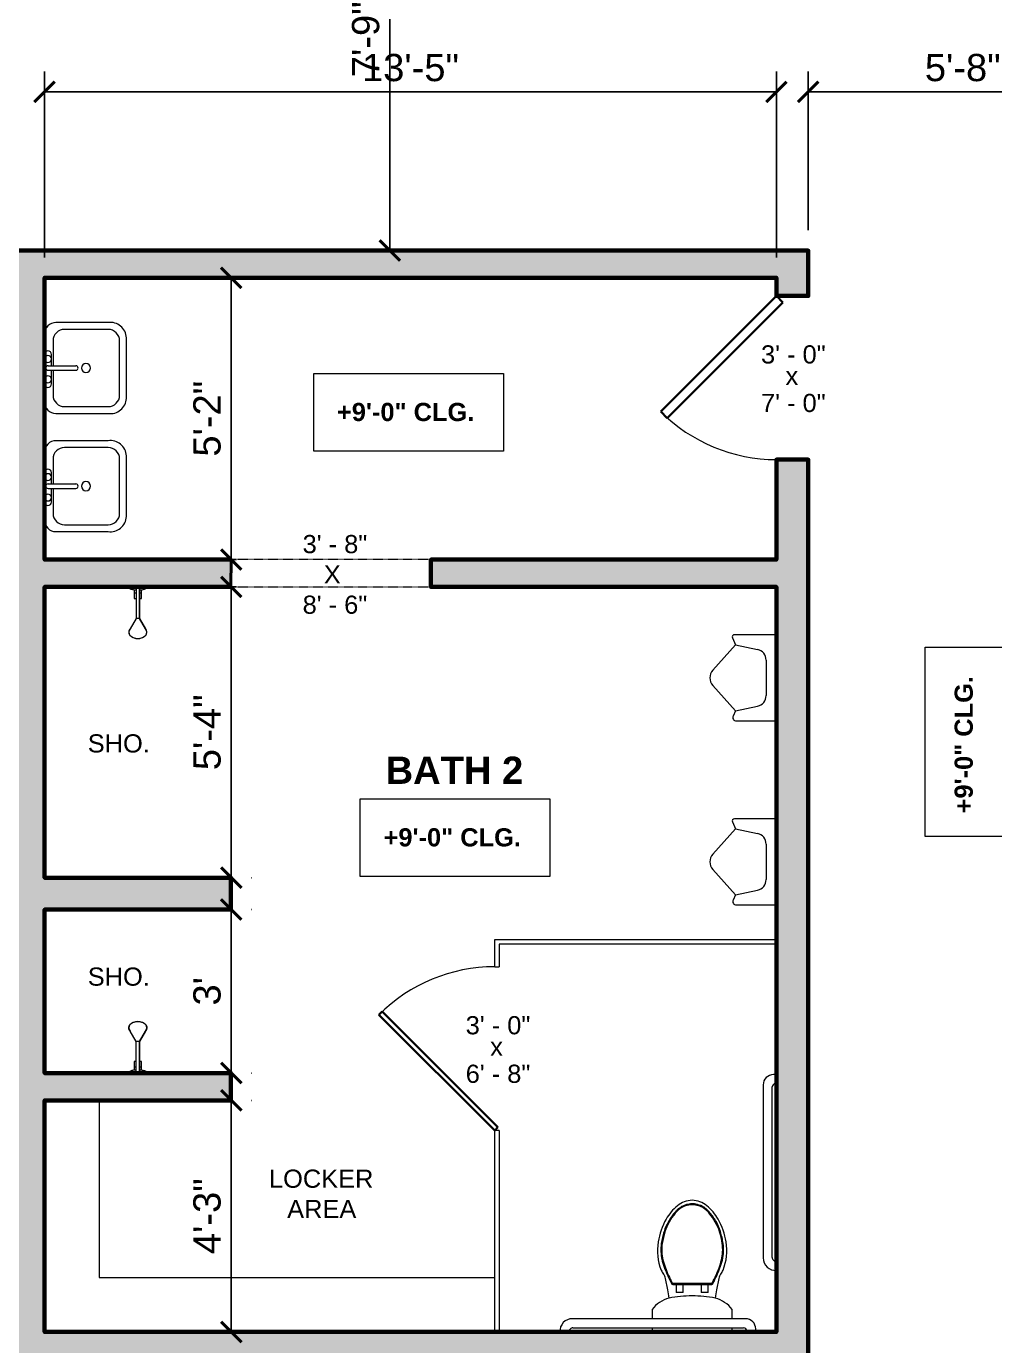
# Model space of a CAD drawing. Header units: inches. Extents: x -2078 to 106214, y -964 to 6385.
# Drawn here: x 44866.4 to 45079.4, y 4031.5 to 4321.9 of the extents above; entities that cross this region are included whole.
import ezdxf

# ---------------------------------------------------------------- set-up
doc = ezdxf.new("R2010")
doc.units = ezdxf.units.IN
doc.header["$MEASUREMENT"] = 0
doc.linetypes.add('HIDDEN2', pattern=[0.1875, 0.125, -0.0625])
for name, color, linetype, lineweight in [('A-ANNO', 2, 'Continuous', 5), ('A-ANNO-DIMS', 1, 'Continuous', 9), ('A-DETAIL-3', 40, 'Continuous', 15), ('A-DETL-THIN', 151, 'Continuous', 9), ('A-DOOR', 1, 'Continuous', 18), ('A-FIXT', 150, 'Continuous', 9), ('A-WALL', 3, 'Continuous', 40)]:
    doc.layers.add(name, color=color, linetype=linetype, lineweight=lineweight)
doc.layers.add('A-HATCH', color=9, linetype='Continuous')
doc.styles.add('Arial_1', font='arial.ttf', dxfattribs={"height": 0.0625})
doc.styles.add('Arial_3', font='arial.ttf', dxfattribs={"height": 0.125})
doc.styles.add('Arial_B', font='arialbd.ttf', dxfattribs={"height": 4.5})
doc.styles.add('Arial_B_1', font='arialbd.ttf', dxfattribs={"height": 3})
doc.styles.add('JC', font='arial.ttf', dxfattribs={"height": 0.125})
doc.dimstyles.new('JC-DIMS', dxfattribs={"dimtxt": 0.125, "dimasz": 0.09375, "dimexe": 0.09375, "dimexo": 0.09375, "dimgap": 0.046875, "dimtad": 1, "dimdec": 1, "dimzin": 0, "dimdsep": 46, "dimlunit": 4, "dimtxsty": 'JC', "dimblk": 'ARCHTICK', "dimcen": 0.09, "dimclrd": 1, "dimclre": 1, "dimclrt": 256, "dimadec": 0, "dimazin": 0, "dimtfac": 1, "dimtdec": 1, "dimtofl": 0, "dimtmove": 1, "dimatfit": 3, "dimfxl": 1, "dimtolj": 1, "dimtzin": 0, "dimarcsym": 0})

# ---------------------------------------------------------------- blocks, each defined once
blk = doc.blocks.new('JC_OPENING DOOR - OPENING DOOR-1480171-1-1st Floor - Athletic Pavilion')
at = {"linetype": 'HIDDEN2'}
for p, q in [((21.68, 3), (-22.32, 3)), ((-22.32, -3), (21.68, -3))]:
    blk.add_line(p, q, dxfattribs=at)
for p, q in [((-22.32, 3), (-22.32, -3)), ((21.68, -3), (21.68, 3))]:
    blk.add_line(p, q)
blk = doc.blocks.new('JC_DOOR_SINGLE PANEL - SINGLE DOOR-1479792-1-1st Floor - Athletic Pavilion')
at = {"layer": 'A-DOOR', "lineweight": 30}
for p, q in [((-7.46, 28.96), (-8.87, 27.54)), ((-8.87, 27.54), (16.59, 2.09)), ((18, 3.5), (-7.46, 28.96)), ((16.59, 2.09), (18, 3.5))]:
    blk.add_line(p, q, dxfattribs=at)
at = {"layer": 'A-DOOR', "lineweight": 9}
blk.add_arc((18, 3.5), 36, 135, 180, dxfattribs=at)
blk = doc.blocks.new('JC_SINGLE DOOR-NO TRIM - SINGLE DOOR 2-1486694-1-1st Floor - Athletic Pavilion')
at = {"layer": 'A-DOOR', "lineweight": 30}
for p, q in [((-8.16, -25.25), (17.29, 0.21)), ((17.29, 0.21), (18, -0.5)), ((18, -0.5), (-7.46, -25.96)), ((-7.46, -25.96), (-8.16, -25.25))]:
    blk.add_line(p, q, dxfattribs=at)
at = {"layer": 'A-DOOR', "lineweight": 9}
blk.add_arc((18, -0.5), 36, 180, 225, dxfattribs=at)
blk = doc.blocks.new('Shower Head - Shower Head-911223-1-1st Floor - Athletic Pavilion')
at = {"layer": 'A-FIXT'}
for p, q in [((-1.71, 9.23), (-0.39, 6.95)), ((-0.39, 6.95), (-1.71, 9.23)), ((0.39, 6.95), (1.71, 9.23)), ((0.39, 6.95), (1.71, 9.23)), ((-0.39, 6.95), (-0.39, 0.26)), ((-0.39, 6.95), (0.39, 6.95)), ((-0.39, 0.26), (-0.39, 6.95)), ((0.39, 0.26), (0.39, 6.95)), ((0.39, 0.26), (0.39, 6.95)), ((-2.17, 0.2), (-2.17, 0)), ((-2.17, 0.2), (-1.01, 0.2)), ((-0.39, 0.26), (-0.98, 0.26)), ((-0.98, 0.26), (-0.98, 0)), ((-0.98, 0.26), (-0.98, 0)), ((0.98, 0.26), (-0.98, 0.26)), ((-0.98, 0), (0.98, 0)), ((-0.98, 0), (0.98, 0)), ((-0.79, 2.57), (-0.79, 1.38)), ((-0.39, 2.57), (-0.79, 2.57)), ((-0.79, 1.38), (-0.39, 1.38)), ((-0.79, 1.31), (-0.79, 0.72)), ((-0.39, 1.31), (-0.79, 1.31)), ((-0.79, 0.72), (-0.56, 0.72)), ((-0.67, 1.38), (-0.67, 1.31)), ((-0.55, 0.72), (-0.39, 0.72)), ((0.79, 2.57), (0.39, 2.57)), ((0.39, 1.38), (0.79, 1.38)), ((0.79, 1.31), (0.39, 1.31)), ((0.39, 0.72), (0.55, 0.72)), ((0.98, 0.26), (0.39, 0.26)), ((0.56, 0.72), (0.79, 0.72)), ((0.67, 1.31), (0.67, 1.38)), ((0.79, 1.38), (0.79, 2.57)), ((0.79, 0.72), (0.79, 1.31)), ((0.98, 0), (0.98, 0.26)), ((0.98, 0), (0.98, 0.26)), ((1.01, 0.2), (2.17, 0.2)), ((2.17, 0), (2.17, 0.2))]:
    blk.add_line(p, q, dxfattribs=at)
at = {"layer": 'A-FIXT', "flags": 128}
for points in [[(-2.17, 0.2), (-2.02, 0.28), (-1.86, 0.36), (-1.71, 0.43), (-1.55, 0.49), (-1.39, 0.55), (-1.23, 0.61), (-1.07, 0.65), (-0.9, 0.69), (-0.78, 0.72)], [(0.78, 0.72), (0.95, 0.68), (1.11, 0.64), (1.28, 0.59), (1.44, 0.54), (1.6, 0.48), (1.75, 0.41), (1.91, 0.34), (2.06, 0.26), (2.17, 0.2)]]:
    blk.add_lwpolyline(points, dxfattribs=at)
at = {"layer": 'A-FIXT'}
for start_param, end_param in [(1.570796, 3.678358), (5.74642, 7.853982)]:
    blk.add_ellipse((0, 9.95), major_axis=(1.99, 0), ratio=0.707107, start_param=start_param, end_param=end_param, dxfattribs=at)
for points in [[(0, 11.36), (-0.14, 11.36), (-0.42, 11.34), (-0.82, 11.25), (-1.19, 11.1), (-1.6, 10.83), (-1.96, 10.39), (-2.03, 9.89), (-1.9, 9.5), (-1.79, 9.32), (-1.71, 9.23)], [(1.71, 9.23), (1.79, 9.32), (1.9, 9.5), (1.99, 9.79), (2, 10.09), (1.89, 10.48), (1.53, 10.92), (0.96, 11.22), (0.42, 11.34), (0.14, 11.36), (0, 11.36)]]:
    blk.add_open_spline(points, degree=3, knots=[0, 0, 0, 0, 0.1, 0.2, 0.3, 0.4, 0.6, 0.8, 0.9, 1, 1, 1, 1], dxfattribs=at)
blk = doc.blocks.new('Shower Head - Shower Head-1552869-1-1st Floor - Athletic Pavilion')
at = {"layer": 'A-FIXT'}
for p, q in [((-2.17, 0), (-2.17, -0.2)), ((-0.98, 0), (0.98, 0)), ((-0.98, -0.26), (-0.98, 0)), ((-0.98, 0), (0.98, 0)), ((-0.98, -0.26), (-0.98, 0)), ((0.98, 0), (0.98, -0.26)), ((0.98, 0), (0.98, -0.26)), ((2.17, -0.2), (2.17, 0)), ((-1.01, -0.2), (-2.17, -0.2)), ((-0.39, -0.26), (-0.98, -0.26)), ((0.98, -0.26), (-0.98, -0.26)), ((-0.79, -0.72), (-0.79, -1.31)), ((-0.56, -0.72), (-0.79, -0.72)), ((-0.79, -1.31), (-0.39, -1.31)), ((-0.79, -1.38), (-0.79, -2.57)), ((-0.39, -1.38), (-0.79, -1.38)), ((-0.79, -2.57), (-0.39, -2.57)), ((-0.67, -1.31), (-0.67, -1.38)), ((-0.39, -0.72), (-0.55, -0.72)), ((-0.39, -6.95), (-0.39, -0.26)), ((-0.39, -0.26), (-0.39, -6.95)), ((0.39, -0.26), (0.39, -6.95)), ((0.98, -0.26), (0.39, -0.26)), ((0.39, -0.26), (0.39, -6.95)), ((0.55, -0.72), (0.39, -0.72)), ((0.39, -1.31), (0.79, -1.31)), ((0.79, -1.38), (0.39, -1.38)), ((0.39, -2.57), (0.79, -2.57)), ((0.79, -0.72), (0.56, -0.72)), ((0.67, -1.38), (0.67, -1.31)), ((0.79, -1.31), (0.79, -0.72)), ((0.79, -2.57), (0.79, -1.38)), ((2.17, -0.2), (1.01, -0.2)), ((-1.71, -9.23), (-0.39, -6.95)), ((-0.39, -6.95), (-1.71, -9.23)), ((-0.39, -6.95), (0.39, -6.95)), ((0.39, -6.95), (1.71, -9.23)), ((0.39, -6.95), (1.71, -9.23))]:
    blk.add_line(p, q, dxfattribs=at)
at = {"layer": 'A-FIXT', "flags": 128}
for points in [[(-0.78, -0.72), (-0.95, -0.68), (-1.11, -0.64), (-1.28, -0.59), (-1.44, -0.54), (-1.6, -0.48), (-1.75, -0.41), (-1.91, -0.34), (-2.06, -0.26), (-2.17, -0.2)], [(2.17, -0.2), (2.02, -0.28), (1.86, -0.36), (1.71, -0.43), (1.55, -0.49), (1.39, -0.55), (1.23, -0.61), (1.07, -0.65), (0.9, -0.69), (0.78, -0.72)]]:
    blk.add_lwpolyline(points, dxfattribs=at)
at = {"layer": 'A-FIXT'}
for major_axis, start_param, end_param in [((-1.99, 0), 5.74642, 7.853982), ((1.99, 0), 4.712389, 6.819951)]:
    blk.add_ellipse((0, -9.95), major_axis=major_axis, ratio=0.707107, start_param=start_param, end_param=end_param, dxfattribs=at)
for points in [[(0, -11.36), (-0.14, -11.36), (-0.42, -11.34), (-0.96, -11.22), (-1.53, -10.92), (-1.89, -10.48), (-2, -10.09), (-1.99, -9.79), (-1.9, -9.5), (-1.79, -9.32), (-1.71, -9.23)], [(1.71, -9.23), (1.79, -9.32), (1.9, -9.5), (2.03, -9.89), (1.96, -10.39), (1.6, -10.83), (1.19, -11.1), (0.82, -11.25), (0.42, -11.34), (0.14, -11.36), (0, -11.36)]]:
    blk.add_open_spline(points, degree=3, knots=[-1, -1, -1, -1, -0.9, -0.8, -0.6, -0.4, -0.3, -0.2, -0.1, 0, 0, 0, 0], dxfattribs=at)
blk = doc.blocks.new('Sink Vanity-Square - 20_ x 18_-669472-1-1st Floor - Athletic Pavilion')
at = {"layer": 'A-FIXT'}
for p, q in [((0.12, 6.33), (0.12, 0.22)), ((1.12, 6.33), (1.12, 0.22)), ((-9.38, 4.59), (-9.38, -6.91)), ((0.12, 5.22), (-5.38, 5.22)), ((-2.88, 5.59), (0.12, 5.59)), ((1.12, 5.59), (3.62, 5.59)), ((6.62, 5.22), (1.12, 5.22)), ((10.62, -6.91), (10.62, 4.59)), ((-7.88, 2.72), (-7.88, -6.91)), ((9.12, -6.91), (9.12, 2.72)), ((-6.06, -10.91), (7.3, -10.91)), ((-5.38, -9.41), (6.62, -9.41))]:
    blk.add_line(p, q, dxfattribs=at)
for centre, radius, start, end in [((-6.88, 4.59), 2.5, 90, 180), ((-2.88, 6.34), 0.75, 90, 270), ((-1.88, 6.34), 0.75, 360, 180), ((-1.88, 6.34), 0.75, 180, 0), ((0.62, 6.33), 0.5, 360, 180), ((2.62, 6.34), 0.75, 360, 180), ((2.62, 6.34), 0.75, 180, 360), ((3.62, 6.34), 0.75, 270, 90), ((8.12, 4.59), 2.5, 360, 90), ((-5.38, 2.72), 2.5, 90, 180), ((6.62, 2.72), 2.5, 0, 90), ((0.62, 0.22), 0.5, 180, 0), ((0.62, -2), 1, 360, 180), ((0.62, -2), 1, 180, 0), ((-5.91, -7.4), 3.51, 171.8503, 267.5498), ((-5.38, -6.91), 2.5, 180, 270), ((6.62, -6.91), 2.5, 270, 0), ((7.15, -7.4), 3.51, 272.4502, 8.1497)]:
    blk.add_arc(centre, radius, start, end, dxfattribs=at)
blk = doc.blocks.new('BEST_Toilet-Floor_Mount-KOHLER-Cimarron-K-5310 - Not A Type-See Type Catalog-V3-1-1st Floor - Athletic Pavilion')
at = {"layer": 'A-FIXT'}
for p, q in [((-8.81, -1.03), (-8.81, -1.94)), ((8.81, -1.94), (8.81, -1.03)), ((-8.81, -3.94), (-8.81, -5.97)), ((8.81, -5.97), (8.81, -3.94)), ((4.25, -11.48), (-4.3, -11.48)), ((-3.52, -9.7), (-1.99, -9.7)), ((-3.52, -9.7), (-3.52, -11.48)), ((-1.99, -11.48), (-1.99, -9.7)), ((1.99, -9.7), (3.52, -9.7)), ((1.99, -9.7), (1.99, -11.48)), ((3.52, -11.48), (3.52, -9.7)), ((4.25, -11.78), (-4.3, -11.78))]:
    blk.add_line(p, q, dxfattribs=at)
for centre, radius, start, end in [((-3.19, -1.64), 7.1, 217.5906, 254.5518), ((-23.44, -6.86), 18.43, 349.205, 354.9347), ((0.79, 24.01), 33.02, 259.7563, 268.6223), ((-0.79, 24.01), 33.02, 271.3777, 280.2437), ((3.19, -1.64), 7.1, 285.4482, 322.4094), ((23.44, -6.86), 18.43, 185.0653, 190.795), ((-51.02, -1.6), 46.51, 345.6648, 349.205), ((-4.3, -11.77), 0.299, 90, 175.6962), ((4.25, -11.77), 0.299, 4.3025, 90), ((51.02, -1.6), 46.51, 190.795, 194.3352), ((-3.34, -16.09), 3.75, 141.6816, 157.4214), ((-7.65, -12.68), 1.75, 321.6816, 345.6648), ((7.65, -12.68), 1.75, 194.3352, 218.3184), ((3.34, -16.09), 3.75, 22.5786, 38.3184), ((3.26, -18.83), 10.9, 157.4214, 190.5786), ((-3.26, -18.83), 10.9, 349.4214, 22.5786), ((6.84, -18.72), 14.45, 188.417, 209.583), ((-6.84, -18.72), 14.45, 330.417, 351.583), ((3.58, -20.57), 10.69, 209.583, 230.417), ((-3.58, -20.57), 10.69, 309.583, 330.417), ((0.06, -24.83), 5.17, 230.417, 269.359), ((-0.06, -24.83), 5.17, 270.641, 309.583)]:
    blk.add_arc(centre, radius, start, end, dxfattribs=at)
for centre, major_axis, ratio, start_param, end_param in [((14.76, -22.69), (-6.72, 21.01), 0.99726, 0.748253, 0.914402), ((-4.29, -11.92), (-0.144, 0), 0.998055, 4.719691, 5.772222), ((4.25, -11.92), (0.144, 0), 0.99807, 0.508647, 1.561187), ((-14.8, -22.7), (5.52, 21.36), 0.996876, 5.312572, 5.478562), ((2.53, -19.12), (-5.56, 7.41), 0.998758, 0.685563, 1.075947), ((10.53, -21.15), (-5.73, 16.58), 0.997479, 0.891055, 0.994325), ((-10.58, -21.15), (5.42, 16.69), 0.997344, 5.270344, 5.373801), ((-2.58, -19.12), (5.48, 7.47), 0.998725, 5.196526, 5.58692), ((10.16, -17.99), (-7.42, 15.32), 0.996871, 1.268614, 1.423842), ((5.05, -19.56), (-6.32, 9.77), 0.999003, 1.302763, 1.707421), ((-5.1, -19.56), (6.48, 9.66), 0.999368, 4.593631, 4.996279), ((-10.22, -17.99), (7.53, 15.27), 0.997058, 4.86643, 5.021783), ((5.41, -19.26), (-8.84, 8.28), 0.998783, 1.463765, 1.511024), ((-5.46, -19.26), (8.86, 8.26), 0.998854, 4.77451, 4.823535)]:
    blk.add_ellipse(centre, major_axis=major_axis, ratio=ratio, start_param=start_param, end_param=end_param, dxfattribs=at)
for points in [[(-4.59, -11.75), (-4.9, -12.29), (-5.45, -13.39), (-5.92, -14.53), (-6.13, -15.11)], [(6.08, -15.1), (5.87, -14.53), (5.4, -13.39), (4.85, -12.29), (4.54, -11.75)], [(-6.66, -16.86), (-6.81, -17.46), (-6.98, -18.68), (-6.92, -19.92), (-6.82, -20.53)], [(-6.13, -15.11), (-6.23, -15.4), (-6.42, -15.97), (-6.59, -16.56), (-6.66, -16.86)], [(6.61, -16.86), (6.54, -16.56), (6.37, -15.97), (6.18, -15.39), (6.08, -15.1)], [(6.78, -20.53), (6.87, -19.92), (6.93, -18.68), (6.76, -17.46), (6.61, -16.86)], [(-6.82, -20.53), (-6.76, -20.97), (-6.59, -21.84), (-6.36, -22.7), (-6.22, -23.13)], [(-6.22, -23.13), (-5.98, -23.89), (-5.35, -25.36), (-4.43, -26.68), (-3.91, -27.28)], [(3.87, -27.26), (4.39, -26.66), (5.3, -25.35), (5.93, -23.89), (6.17, -23.13)], [(6.17, -23.13), (6.31, -22.7), (6.54, -21.84), (6.71, -20.97), (6.78, -20.53)], [(-3.91, -27.28), (-3.84, -27.35), (-3.72, -27.5), (-3.59, -27.64), (-3.52, -27.71)]]:
    blk.add_open_spline(points, degree=3, dxfattribs=at)
for points, knots in [([(-3.51, -27.71), (-3.33, -27.9), (-2.95, -28.25), (-2.07, -28.82), (-0.94, -29.2), (0.37, -29.25), (1.33, -29.05), (2.06, -28.75), (2.57, -28.47), (3.05, -28.12), (3.33, -27.86), (3.47, -27.71)], [0, 0, 0, 0, 0.1, 0.2, 0.4, 0.55, 0.7, 0.775, 0.85, 0.925, 1, 1, 1, 1]), ([(-3.37, -27.58), (-3.2, -27.76), (-2.83, -28.09), (-2.19, -28.5), (-1.5, -28.79), (-0.53, -29.04), (0.73, -29.04), (1.93, -28.63), (2.78, -28.09), (3.15, -27.76), (3.32, -27.58)], [0, 0, 0, 0, 0.1, 0.2, 0.3, 0.4, 0.6, 0.8, 0.9, 1, 1, 1, 1]), ([(3.47, -27.71), (3.53, -27.64), (3.67, -27.49), (3.8, -27.34), (3.87, -27.26)], [-1.50814179, -1.50814179, -1.50814179, -1.50814179, -1.48416303, -1.45965057, -1.45965057, -1.45965057, -1.45965057])]:
    blk.add_open_spline(points, degree=3, knots=knots, dxfattribs=at)
blk = doc.blocks.new('_ArchTick')
at = {"color": 0, "linetype": 'ByBlock', "const_width": 0.15}
blk.add_lwpolyline([(-0.5, -0.5), (0.5, 0.5)], dxfattribs=at)
blk = doc.blocks.new('*D2164')
at = {"layer": 'A-ANNO-DIMS', "color": 1, "lineweight": -2, "transparency": 16777216}
for p, q in [((44947.51, 4365.53), (44941.85, 4365.53)), ((44946.35, 4365.53), (44946.35, 4272.53)), ((44947.51, 4272.53), (44941.85, 4272.53))]:
    blk.add_line(p, q, dxfattribs=at)
at = {"layer": 'Defpoints', "color": 0, "transparency": 16777216}
for p in [(44952.01, 4365.53), (44946.35, 4272.53), (44952.01, 4272.53)]:
    blk.add_point(p, dxfattribs=at)
at = {"layer": 'A-ANNO-DIMS', "color": 1, "lineweight": -2, "transparency": 16777216, "xscale": 4.5, "yscale": 4.5, "zscale": 4.5}
for p, rotation in [((44946.35, 4365.53), 90), ((44946.35, 4272.53), 270)]:
    blk.add_blockref('_ArchTick', p, dxfattribs=dict(at, rotation=rotation))
at = {"layer": 'A-ANNO-DIMS', "color": 2, "transparency": 16777216, "insert": (44941.04, 4319.03), "char_height": 6, "width": 0.4008, "attachment_point": 5, "rotation": 90, "style": 'JC'}
blk.add_mtext('\\A1;7\'-9"', dxfattribs=at)
blk = doc.blocks.new('*D2108')
at = {"layer": 'A-ANNO-DIMS', "color": 1, "lineweight": -2, "transparency": 16777216}
for p, q in [((44911.45, 4034.53), (44911.45, 4085.51)), ((44915.88, 4085.51), (44915.95, 4085.51)), ((44910.29, 4034.53), (44915.95, 4034.53))]:
    blk.add_line(p, q, dxfattribs=at)
at = {"layer": 'Defpoints', "color": 0, "transparency": 16777216}
for p in [(44911.38, 4085.51), (44911.45, 4085.51), (44905.79, 4034.53)]:
    blk.add_point(p, dxfattribs=at)
at = {"layer": 'A-ANNO-DIMS', "color": 1, "lineweight": -2, "transparency": 16777216, "xscale": 4.5, "yscale": 4.5, "zscale": 4.5}
for p, rotation in [((44911.45, 4085.51), 90), ((44911.45, 4034.53), 270)]:
    blk.add_blockref('_ArchTick', p, dxfattribs=dict(at, rotation=rotation))
at = {"layer": 'A-ANNO-DIMS', "color": 2, "transparency": 16777216, "insert": (44906.14, 4060.02), "char_height": 6, "width": 0.4008, "attachment_point": 5, "rotation": 90, "style": 'JC'}
blk.add_mtext('\\A1;4\'-3"', dxfattribs=at)
blk = doc.blocks.new('*D2110')
at = {"layer": 'A-ANNO-DIMS', "color": 1, "lineweight": -2, "transparency": 16777216}
for p, q in [((44911.45, 4127.51), (44911.45, 4091.51)), ((44915.88, 4127.51), (44915.95, 4127.51)), ((44915.88, 4091.51), (44915.95, 4091.51))]:
    blk.add_line(p, q, dxfattribs=at)
at = {"layer": 'Defpoints', "color": 0, "transparency": 16777216}
for p in [(44911.38, 4127.51), (44911.38, 4091.51), (44911.45, 4091.51)]:
    blk.add_point(p, dxfattribs=at)
at = {"layer": 'A-ANNO-DIMS', "color": 1, "lineweight": -2, "transparency": 16777216, "xscale": 4.5, "yscale": 4.5, "zscale": 4.5}
for p, rotation in [((44911.45, 4127.51), 90), ((44911.45, 4091.51), 270)]:
    blk.add_blockref('_ArchTick', p, dxfattribs=dict(at, rotation=rotation))
at = {"layer": 'A-ANNO-DIMS', "color": 2, "transparency": 16777216, "insert": (44906.14, 4109.51), "char_height": 6, "width": 0.4008, "attachment_point": 5, "rotation": 90, "style": 'JC'}
blk.add_mtext("\\A1;3'", dxfattribs=at)
blk = doc.blocks.new('*D2112')
at = {"layer": 'A-ANNO-DIMS', "color": 1, "lineweight": -2, "transparency": 16777216}
for p, q in [((44912.61, 4198.51), (44906.95, 4198.51)), ((44911.45, 4198.51), (44911.45, 4134.51)), ((44915.88, 4134.51), (44915.95, 4134.51))]:
    blk.add_line(p, q, dxfattribs=at)
at = {"layer": 'Defpoints', "color": 0, "transparency": 16777216}
for p in [(44917.11, 4198.51), (44911.38, 4134.51), (44911.45, 4134.51)]:
    blk.add_point(p, dxfattribs=at)
at = {"layer": 'A-ANNO-DIMS', "color": 1, "lineweight": -2, "transparency": 16777216, "xscale": 4.5, "yscale": 4.5, "zscale": 4.5}
for p, rotation in [((44911.45, 4198.51), 90), ((44911.45, 4134.51), 270)]:
    blk.add_blockref('_ArchTick', p, dxfattribs=dict(at, rotation=rotation))
at = {"layer": 'A-ANNO-DIMS', "color": 2, "transparency": 16777216, "insert": (44906.15, 4166.51), "char_height": 6, "width": 0.4008, "attachment_point": 5, "rotation": 90, "style": 'JC'}
blk.add_mtext('\\A1;5\'-4"', dxfattribs=at)
blk = doc.blocks.new('*D2114')
at = {"layer": 'A-ANNO-DIMS', "color": 1, "lineweight": -2, "transparency": 16777216}
for p, q in [((44912.61, 4266.53), (44906.95, 4266.53)), ((44911.45, 4266.53), (44911.45, 4204.51)), ((44912.61, 4204.51), (44906.95, 4204.51))]:
    blk.add_line(p, q, dxfattribs=at)
at = {"layer": 'Defpoints', "color": 0, "transparency": 16777216}
for p in [(44917.11, 4266.53), (44911.45, 4204.51), (44917.11, 4204.51)]:
    blk.add_point(p, dxfattribs=at)
at = {"layer": 'A-ANNO-DIMS', "color": 1, "lineweight": -2, "transparency": 16777216, "xscale": 4.5, "yscale": 4.5, "zscale": 4.5}
for p, rotation in [((44911.45, 4266.53), 90), ((44911.45, 4204.51), 270)]:
    blk.add_blockref('_ArchTick', p, dxfattribs=dict(at, rotation=rotation))
at = {"layer": 'A-ANNO-DIMS', "color": 2, "transparency": 16777216, "insert": (44906.14, 4235.52), "char_height": 6, "width": 0.4008, "attachment_point": 5, "rotation": 90, "style": 'JC'}
blk.add_mtext('\\A1;5\'-2"', dxfattribs=at)
blk = doc.blocks.new('*D2232')
at = {"layer": 'A-ANNO-DIMS', "color": 1, "lineweight": -2, "transparency": 16777216}
for p, q in [((44870.38, 4271.03), (44870.38, 4311.94)), ((45031.38, 4271.03), (45031.38, 4311.94)), ((44870.38, 4307.44), (45031.38, 4307.44))]:
    blk.add_line(p, q, dxfattribs=at)
at = {"layer": 'Defpoints', "color": 0, "transparency": 16777216}
for p in [(45031.38, 4307.44), (44870.38, 4266.53), (45031.38, 4266.53)]:
    blk.add_point(p, dxfattribs=at)
at = {"layer": 'A-ANNO-DIMS', "color": 1, "lineweight": -2, "transparency": 16777216, "xscale": 4.5, "yscale": 4.5, "zscale": 4.5, "rotation": 180}
blk.add_blockref('_ArchTick', (44870.38, 4307.44), dxfattribs=at)
at = {"layer": 'A-ANNO-DIMS', "color": 1, "lineweight": -2, "transparency": 16777216, "xscale": 4.5, "yscale": 4.5, "zscale": 4.5}
blk.add_blockref('_ArchTick', (45031.38, 4307.44), dxfattribs=at)
at = {"layer": 'A-ANNO-DIMS', "color": 2, "transparency": 16777216, "insert": (44950.88, 4312.76), "char_height": 6, "width": 0.4874, "attachment_point": 5, "style": 'JC'}
blk.add_mtext('\\A1;13\'-5"', dxfattribs=at)
blk = doc.blocks.new('*D2234')
at = {"layer": 'A-ANNO-DIMS', "color": 1, "lineweight": -2, "transparency": 16777216}
for p, q in [((45038.38, 4277.03), (45038.38, 4311.94)), ((45106.38, 4277.03), (45106.38, 4311.94)), ((45038.38, 4307.44), (45106.38, 4307.44))]:
    blk.add_line(p, q, dxfattribs=at)
at = {"layer": 'Defpoints', "color": 0, "transparency": 16777216}
for p in [(45106.38, 4307.44), (45038.38, 4272.53), (45106.38, 4272.53)]:
    blk.add_point(p, dxfattribs=at)
at = {"layer": 'A-ANNO-DIMS', "color": 1, "lineweight": -2, "transparency": 16777216, "xscale": 4.5, "yscale": 4.5, "zscale": 4.5, "rotation": 180}
blk.add_blockref('_ArchTick', (45038.38, 4307.44), dxfattribs=at)
at = {"layer": 'A-ANNO-DIMS', "color": 1, "lineweight": -2, "transparency": 16777216, "xscale": 4.5, "yscale": 4.5, "zscale": 4.5}
blk.add_blockref('_ArchTick', (45106.38, 4307.44), dxfattribs=at)
at = {"layer": 'A-ANNO-DIMS', "color": 2, "transparency": 16777216, "insert": (45072.38, 4312.76), "char_height": 6, "width": 0.4008, "attachment_point": 5, "style": 'JC'}
blk.add_mtext('\\A1;5\'-8"', dxfattribs=at)
blk = doc.blocks.new('JC- existing door Tag_quad - JC- existing door Tag_quad-839775-1-1st Floor - Athletic Pavilion')
at = {"layer": 'A-ANNO', "insert": (-0.0234, 0.0378), "char_height": 0.0625, "width": 0.0505, "attachment_point": 1, "style": 'Arial_3', "bg_fill": 3, "box_fill_scale": 1.25, "bg_fill_color": 256, "bg_fill_true_color": 13158600, "bg_fill_transparency": 0}
blk.add_mtext('x', dxfattribs=at)

msp = doc.modelspace()

# ---------------------------------------------------------------- linework, layer by layer
at = {"layer": 'A-ANNO', "flags": 128}
for points in [[(44929.583, 4245.453), (44971.319, 4245.453), (44971.319, 4228.385), (44929.583, 4228.385)], [(45064.129, 4143.54), (45064.129, 4185.276), (45081.198, 4185.276), (45081.198, 4143.54)], [(44939.833, 4151.846), (44981.569, 4151.846), (44981.569, 4134.777), (44939.833, 4134.777)]]:
    msp.add_lwpolyline(points, close=True, dxfattribs=at)
at = {"layer": 'A-DETAIL-3', "lineweight": 9}
for p, q in [((44882.379, 4085.506), (44882.379, 4046.506)), ((44882.379, 4046.506), (44969.379, 4046.506))]:
    msp.add_line(p, q, dxfattribs=at)
at = {"layer": 'A-DETL-THIN'}
for p, q in [((44969.409, 4120.903), (45031.379, 4120.903)), ((44969.409, 4114.903), (44969.409, 4120.903)), ((45031.379, 4119.903), (44970.409, 4119.903)), ((44970.409, 4119.903), (44970.409, 4114.903)), ((44969.409, 4114.903), (44970.409, 4114.903)), ((45031.379, 4091.166), (45030.722, 4091.166)), ((45031.379, 4089.166), (45031.379, 4091.166)), ((45028.464, 4088.908), (45028.464, 4050.828)), ((45030.464, 4050.945), (45030.464, 4088.449)), ((45031.181, 4089.166), (45031.379, 4089.166)), ((44969.409, 4034.533), (44969.409, 4078.903)), ((44970.409, 4078.903), (44969.409, 4078.903)), ((44970.409, 4078.903), (44970.409, 4034.533)), ((45031.379, 4048.083), (45031.379, 4050.079)), ((45024.577, 4037.448), (44986.496, 4037.448)), ((44983.751, 4034.533), (44985.747, 4034.533)), ((44986.614, 4035.448), (45024.118, 4035.448)), ((45024.835, 4034.731), (45024.835, 4034.533)), ((45024.835, 4034.533), (45026.835, 4034.533)), ((45026.835, 4034.533), (45026.835, 4035.19))]:
    msp.add_line(p, q, dxfattribs=at)
for centre, radius, start, end in [((45030.722, 4088.908), 2.258, 90, 180), ((45031.181, 4088.449), 0.717, 90, 180), ((45031.214, 4050.828), 2.75, 180, 273.44633), ((45031.331, 4050.945), 0.868, 180, 273.15617), ((44986.496, 4034.698), 2.75, 90, 183.44633), ((45024.577, 4035.19), 2.258, 0, 90), ((44986.614, 4034.58), 0.868, 90, 183.15617), ((45024.118, 4034.731), 0.717, 360, 90)]:
    msp.add_arc(centre, radius, start, end, dxfattribs=at)
at = {"layer": 'A-FIXT'}
for p, q in [((45021.693, 4187.268), (45022.406, 4185.755)), ((45031.379, 4187.981), (45022.145, 4187.981)), ((45031.379, 4169.009), (45031.379, 4187.981)), ((45022.406, 4185.755), (45017.375, 4180.168)), ((45022.406, 4185.755), (45027.227, 4184.731)), ((45029.117, 4182.396), (45029.117, 4174.594)), ((45017.375, 4176.822), (45022.406, 4171.235)), ((45022.406, 4171.235), (45027.227, 4172.26)), ((45022.406, 4171.235), (45021.861, 4170.079)), ((45022.539, 4169.009), (45031.379, 4169.009)), ((45021.693, 4146.768), (45022.406, 4145.255)), ((45031.379, 4147.481), (45022.145, 4147.481)), ((45031.379, 4128.509), (45031.379, 4147.481)), ((45022.406, 4145.255), (45017.375, 4139.668)), ((45022.406, 4145.255), (45027.227, 4144.231)), ((45029.117, 4141.896), (45029.117, 4134.094)), ((45017.375, 4136.322), (45022.406, 4130.735)), ((45022.406, 4130.735), (45027.227, 4131.76)), ((45022.406, 4130.735), (45021.861, 4129.579)), ((45022.539, 4128.509), (45031.379, 4128.509))]:
    msp.add_line(p, q, dxfattribs=at)
for centre, radius, start, end in [((45022.145, 4187.481), 0.5, 90, 205.22465), ((45026.731, 4182.396), 2.387, 0, 78), ((45019.233, 4178.495), 2.5, 138, 222), ((45026.731, 4174.594), 2.387, 282, 0), ((45022.539, 4169.759), 0.75, 154.77535, 270), ((45022.145, 4146.981), 0.5, 90, 205.22465), ((45026.731, 4141.896), 2.387, 0, 78), ((45019.233, 4137.995), 2.5, 138, 222), ((45026.731, 4134.094), 2.387, 282, 0), ((45022.539, 4129.259), 0.75, 154.77535, 270)]:
    msp.add_arc(centre, radius, start, end, dxfattribs=at)
at = {"layer": 'A-WALL'}
msp.add_line((44911.379, 4198.579), (44911.452, 4204.506), dxfattribs=at)
msp.add_line((44911.379, 4198.579), (44911.452, 4204.506), dxfattribs=at)

# ---------------------------------------------------------------- block references
at = {"layer": 'A-DOOR'}
msp.add_blockref('JC_OPENING DOOR - OPENING DOOR-1480171-1-1st Floor - Athletic Pavilion', (44933.701, 4201.506), dxfattribs=at)
at = {"layer": 'A-FIXT'}
for name, p, rotation in [('Sink Vanity-Square - 20_ x 18_-669472-1-1st Floor - Athletic Pavilion', (44877.471, 4246.05), 89.9999999999996), ('Sink Vanity-Square - 20_ x 18_-669472-1-1st Floor - Athletic Pavilion', (44877.471, 4220.05), 89.9999999999996), ('Shower Head - Shower Head-911223-1-1st Floor - Athletic Pavilion', (44890.891, 4198.506), 180), ('Shower Head - Shower Head-1552869-1-1st Floor - Athletic Pavilion', (44890.891, 4091.506), 180), ('BEST_Toilet-Floor_Mount-KOHLER-Cimarron-K-5310 - Not A Type-See Type Catalog-V3-1-1st Floor - Athletic Pavilion', (45012.837, 4033.506), 180)]:
    msp.add_blockref(name, p, dxfattribs=dict(at, rotation=rotation))

# ---------------------------------------------------------------- texts
at = {"layer": 'A-ANNO', "char_height": 4, "width": 17.978, "attachment_point": 1, "style": 'Arial_1', "bg_fill": 3, "box_fill_scale": 1.25, "bg_fill_color": 256, "bg_fill_true_color": 13158600, "bg_fill_transparency": 0}
for s, insert in [('3\' - 0"', (45027.993, 4251.67)), ('7\' - 0"', (45027.993, 4240.988)), ('3\' - 0"', (44963.023, 4104.04)), ('6\' - 8"', (44963.023, 4093.359))]:
    msp.add_mtext(s, dxfattribs=dict(at, insert=insert))
at = {"layer": 'A-ANNO', "attachment_point": 1}
for s, insert, char_height, width, style in [('+9\'-0" CLG.', (44934.703, 4239), 4, 37.976, 'Arial_B_1'), ('3\' - 8"', (44927.15, 4209.925), 4, 17.978, 'Arial_1'), ('   X', (44927.15, 4203.258), 4, 10.706, 'Arial_1'), ('8\' - 6"', (44927.15, 4196.592), 4, 17.978, 'Arial_1'), ('SHO.', (44879.879, 4166.062), 4, 17.17, 'Arial_1'), ('BATH 2', (44945.41, 4161.151), 6, 36.966, 'Arial_B'), ('+9\'-0" CLG.', (44944.953, 4145.392), 4, 37.976, 'Arial_B_1'), ('SHO.', (44879.879, 4114.739), 4, 17.17, 'Arial_1'), ('LOCKER', (44919.746, 4070.269), 4, 28.684, 'Arial_1'), ('AREA', (44923.746, 4063.602), 4, 18.988, 'Arial_1')]:
    msp.add_mtext(s, dxfattribs=dict(at, insert=insert, char_height=char_height, width=width, style=style))
at = {"layer": 'A-ANNO', "insert": (45070.583, 4148.66), "char_height": 4, "width": 37.976, "attachment_point": 1, "rotation": 90, "style": 'Arial_B_1'}
msp.add_mtext('+9\'-0" CLG.', dxfattribs=at)

# ---------------------------------------------------------------- dimensions: what is measured, and where the dimension line sits
at = {"layer": 'A-ANNO-DIMS'}
for base, p1, p2, picture, middle in [((44946.353, 4272.533), (44952.01, 4365.533), (44952.01, 4272.533), '*D2164', (44941.039, 4319.033)), ((44911.452, 4204.506), (44917.109, 4266.533), (44917.109, 4204.506), '*D2114', (44906.138, 4235.519)), ((44911.452, 4134.506), (44917.109, 4198.506), (44911.379, 4134.506), '*D2112', (44906.151, 4166.506)), ((44911.452, 4091.506), (44911.379, 4127.506), (44911.379, 4091.506), '*D2110', (44906.136, 4109.506)), ((44911.452, 4085.506), (44905.795, 4034.533), (44911.379, 4085.506), '*D2108', (44906.136, 4060.019))]:
    dim = msp.add_linear_dim(base=base, p1=p1, p2=p2, angle=90, dimstyle='JC-DIMS', override={"dimclrt": 2}, dxfattribs=at)
    dim.commit()
    dim.dimension.update_dxf_attribs({"geometry": picture, "text_midpoint": middle})
for base, p1, p2, picture, middle in [((45031.379, 4307.444), (44870.379, 4266.533), (45031.379, 4266.533), '*D2232', (44950.879, 4312.759)), ((45106.379, 4307.444), (45038.379, 4272.533), (45106.379, 4272.533), '*D2234', (45072.379, 4312.757))]:
    dim = msp.add_linear_dim(base=base, p1=p1, p2=p2, dimstyle='JC-DIMS', override={"dimclrt": 2}, dxfattribs=at)
    dim.commit()
    dim.dimension.update_dxf_attribs({"geometry": picture, "text_midpoint": middle})

# ---------------------------------------------------------------- next in the draw order: block references
at = {"layer": 'A-DOOR'}
for name, p, rotation in [('JC_DOOR_SINGLE PANEL - SINGLE DOOR-1479792-1-1st Floor - Athletic Pavilion', (45034.879, 4244.533), 89.99999999999993), ('JC_SINGLE DOOR-NO TRIM - SINGLE DOOR 2-1486694-1-1st Floor - Athletic Pavilion', (44969.909, 4096.903), 269.9999999999999)]:
    msp.add_blockref(name, p, dxfattribs=dict(at, rotation=rotation))

# ---------------------------------------------------------------- next in the draw order: block references
at = {"layer": 'A-ANNO', "xscale": 64, "yscale": 64, "zscale": 64}
for p in [(45034.879, 4244.533), (44969.909, 4096.903)]:
    msp.add_blockref('JC- existing door Tag_quad - JC- existing door Tag_quad-839775-1-1st Floor - Athletic Pavilion', p, dxfattribs=at)

# ---------------------------------------------------------------- next in the draw order: hatches: boundary and pattern name
at = {"layer": 'A-HATCH'}
h = msp.add_hatch(color=256, dxfattribs=at)
h.dxf.hatch_style = 1
h.paths.add_polyline_path([(44870.379, 4198.506), (44911.378, 4198.506), (44911.452, 4204.506), (44870.379, 4204.506), (44870.379, 4266.533), (45031.379, 4266.533), (45031.379, 4262.533), (45038.379, 4262.533), (45038.379, 4272.533), (44779.379, 4272.533), (44779.379, 4259.506), (44706.379, 4259.506), (44706.379, 4272.533), (44700.379, 4272.533), (44700.379, 4207.506), (44706.379, 4207.506), (44706.379, 4253.506), (44766.379, 4253.506), (44766.379, 4170.506), (44772.379, 4170.506), (44772.379, 4253.506), (44785.379, 4253.506), (44785.379, 4266.533), (44862.379, 4266.533), (44862.379, 4195.981), (44862.379, 4177.009), (44862.379, 4164.481), (44862.379, 4145.509), (44862.379, 4034.533), (44706.379, 4034.533), (44706.379, 4171.506), (44700.379, 4171.506), (44700.379, 4066.533), (44695.379, 4066.533), (44695.379, 4060.533), (44700.379, 4060.533), (44700.379, 4028.533), (44972.382, 4028.533), (44972.382, 4023.533), (44978.382, 4023.533), (44978.382, 4028.533), (45038.379, 4028.533), (45038.379, 4226.533), (45031.379, 4226.533), (45031.379, 4204.506), (44955.379, 4204.506), (44955.379, 4198.506), (45031.379, 4198.506), (45031.379, 4034.533), (44870.379, 4034.533), (44870.379, 4085.506), (44911.379, 4085.506), (44911.379, 4091.506), (44870.379, 4091.506), (44870.379, 4127.506), (44911.379, 4127.506), (44911.379, 4134.506), (44870.379, 4134.506)])

# ---------------------------------------------------------------- next in the draw order: linework, layer by layer
at = {"layer": 'A-WALL', "lineweight": 60}
for points in [[(44911.379, 4204.506), (44870.379, 4204.506), (44870.379, 4266.533), (45031.379, 4266.533), (45031.379, 4262.533), (45038.379, 4262.533), (45038.379, 4272.533), (44779.379, 4272.533)], [(45038.379, 4028.533), (45038.379, 4226.533), (45031.379, 4226.533), (45031.379, 4204.506), (44955.379, 4204.506), (44955.379, 4198.506), (45031.379, 4198.506), (45031.379, 4034.533), (44870.379, 4034.533), (44870.379, 4085.506), (44911.379, 4085.506), (44911.379, 4091.506), (44870.379, 4091.506), (44870.379, 4127.506), (44911.379, 4127.506), (44911.379, 4134.506), (44870.379, 4134.506), (44870.379, 4198.506), (44911.379, 4198.506)]]:
    msp.add_lwpolyline(points, dxfattribs=at)

doc.saveas('drawing.dxf')
